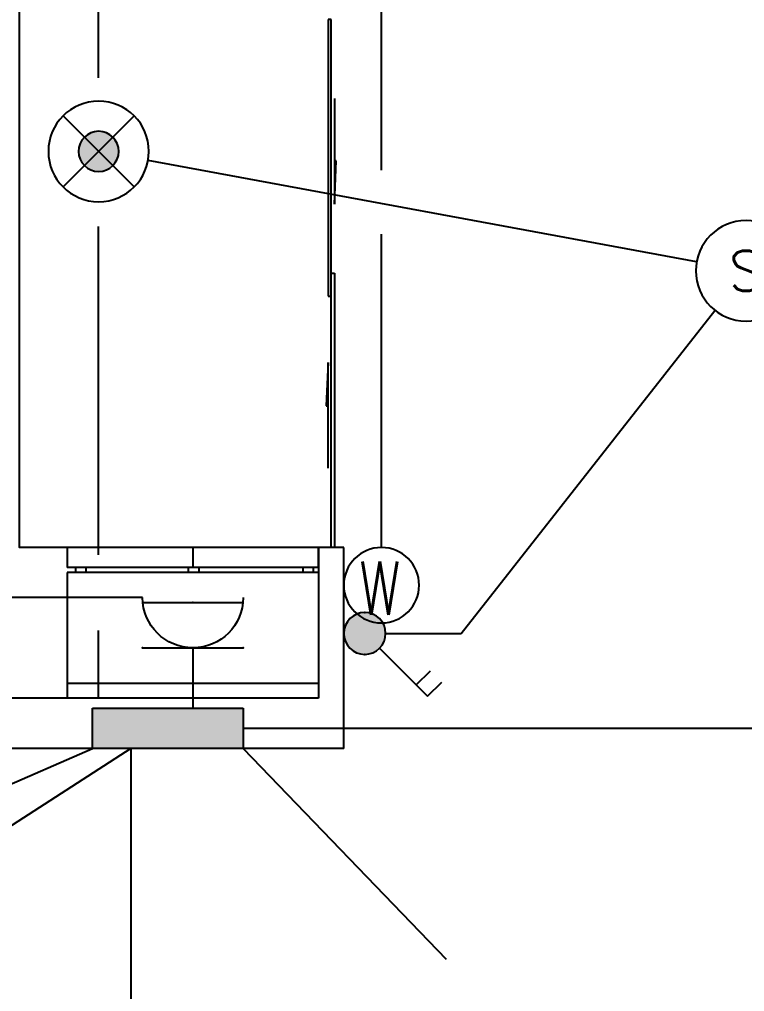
# Model space of a CAD drawing. Extents: x 4483434 to 4539506, y -104156 to -74067.
# Drawn here: x 4502388 to 4505272, y -88775 to -84908 of the extents above; entities that cross this region are included whole.
import ezdxf
from ezdxf.enums import TextEntityAlignment as Align

# ---------------------------------------------------------------- set-up
doc = ezdxf.new("R2010")
doc.units = 0
doc.header["$LTSCALE"] = 1000
doc.header["$MEASUREMENT"] = 0
for name, color, linetype in [('EQUIP-动力', 3, 'Continuous'), ('EQUIP-照明', 3, 'Continuous'), ('LAYER7', 7, 'Continuous'), ('LVTRY', 7, 'Continuous'), ('TEL_TEXT', 7, 'Continuous'), ('图层1', 7, 'Continuous'), ('图层2', 7, 'Continuous')]:
    doc.layers.add(name, color=color, linetype=linetype)
doc.styles.add('_TEL_ATTDEF', font='simplex.shx', dxfattribs={"width": 0.8, "height": 3, "bigfont": 'hztxt.shx'})
doc.styles.add('_TEL_DIM', font='SIMPLEX', dxfattribs={"width": 0.8, "height": 3.5, "bigfont": 'HZTXT'})
doc.styles.get("Standard").update_dxf_attribs({"font": 'gbenor.shx', "bigfont": 'gbcbig.shx'})

# ---------------------------------------------------------------- blocks, each defined once
blk = doc.blocks.new('YQB08137510')
at = {"layer": 'LVTRY'}
for p, q in [((500, 600), (-500, 600)), ((-500, 600), (-500, 520)), ((0, 600), (0, 520)), ((500, 520), (500, 600)), ((500, 520), (-500, 520)), ((-467.6, 520), (-467.6, 500)), ((-425.9, 520), (-425.9, 500)), ((-18.5, 520), (-18.5, 500)), ((23.2, 520), (23.2, 500)), ((437, 520), (437, 500)), ((478.7, 520), (478.7, 500)), ((500, 500), (-500, 500)), ((-500, 500), (-500, 0)), ((500, 500), (500, 0)), ((-500, 60), (500, 60)), ((500, 0), (-500, 0))]:
    blk.add_line(p, q, dxfattribs=at)
blk = doc.blocks.new('$equip$00001149')
for p, q in [((-0.3536, 0.3536), (0.3536, -0.3536)), ((0.3536, 0.3536), (-0.3536, -0.3536))]:
    blk.add_line(p, q)
for radius in [0.5, 0.2]:
    blk.add_circle((0, 0), radius)
for points in [[(0, 0.2), (0, 0.2), (-0.1, 0.1732), (0.1, 0.1732)], [(-0.1732, 0.1), (0.1732, 0.1), (-0.2, 0), (0.2, 0)], [(-0.1, 0.1732), (0.1, 0.1732), (-0.1732, 0.1), (0.1732, 0.1)], [(-0.1732, -0.1), (0.1732, -0.1), (-0.2, 0), (0.2, 0)], [(-0.1, -0.1732), (0.1, -0.1732), (-0.1732, -0.1), (0.1732, -0.1)], [(0, -0.2), (0, -0.2), (-0.1, -0.1732), (0.1, -0.1732)]]:
    blk.add_solid(points)
at = {"flags": 9}
blk.add_attdef('A', (0, 0), '', height=0.00002, dxfattribs=at)
blk = doc.blocks.new('$equip$00001838')
blk.add_circle((0, 0), 0.5)
at = {"color": 7, "style": '_TEL_DIM'}
blk.add_attdef('$TEXT$', text='', height=0.4, dxfattribs=at).set_placement((0, 0), align=Align.MIDDLE_CENTER)
at = {"color": 7, "style": '_TEL_DIM', "flags": 1}
blk.add_attdef('A', text='', height=0.00002, dxfattribs=at).set_placement((0, 0), align=Align.MIDDLE_CENTER)
blk = doc.blocks.new('$equip$00001963')
for p, q in [((0.1473, 0.3556), (0.625, 0.8333)), ((0.625, 0.8333), (0.7664, 0.6919)), ((0.5119, 0.7202), (0.6533, 0.5788))]:
    blk.add_line(p, q)
blk.add_circle((0, 0.2083), 0.2083)
for p in [(0, 0.4167), (-0.2083, 0.2083), (0.2083, 0.2083), (0, 0)]:
    blk.add_point(p)
for points in [[(-0.1042, 0.3888), (0.1042, 0.3888), (-0.1804, 0.3125), (0.1804, 0.3125)], [(0, 0.4167), (0, 0.4167), (-0.1042, 0.3888), (0.1042, 0.3888)], [(-0.1804, 0.3125), (0.1804, 0.3125), (-0.2083, 0.2083), (0.2083, 0.2083)], [(-0.1804, 0.1042), (0.1804, 0.1042), (-0.2083, 0.2083), (0.2083, 0.2083)], [(-0.1042, 0.0279), (0.1042, 0.0279), (-0.1804, 0.1042), (0.1804, 0.1042)], [(0, 0), (0, 0), (-0.1042, 0.0279), (0.1042, 0.0279)]]:
    blk.add_solid(points)
at = {"layer": 'TEL_TEXT', "style": '_TEL_DIM', "flags": 1}
blk.add_attdef('A', text='', height=0.00002, dxfattribs=at).set_placement((0, 0), align=Align.MIDDLE_CENTER)
blk = doc.blocks.new('$equip$00001238')
for p, q in [((0.4975, 0.95), (-0.4975, 0.95)), ((0.5, 0.5), (-0.5, 0.5)), ((0, 0.5), (0, 0))]:
    blk.add_line(p, q)
blk.add_arc((0, 1), 0.5, 180, 0)
for p in [(0, 0.95), (-0.5, 0.5), (0.5, 0.5), (0, 0)]:
    blk.add_point(p)
at = {"flags": 9}
blk.add_attdef('A', (0, 0), '', height=0.00002, dxfattribs=at)
blk = doc.blocks.new('A$C361F19FE')
at = {"layer": '图层2', "color": 3}
blk.add_circle((150, 150), 150, dxfattribs=at)
at = {"layer": 'TEL_TEXT', "style": '_TEL_DIM', "width": 0.752941}
blk.add_text('W', height=212.5, dxfattribs=at).set_placement((74.1, 31.6))
blk = doc.blocks.new('$DorLib2D$00000131')
at = {"color": 0, "linetype": 'Continuous'}
for p, q in [((0.15, 0.125), (0.2319, 0.1973)), ((0.2319, 0.1973), (0.2319, 0.125)), ((-0.5, 0.125), (-0.5, 0)), ((0.0192, 0.125), (-0.5, 0.125)), ((0.0192, 0), (0.0192, 0.125)), ((0.35, 0.125), (0.15, 0.125)), ((-0.5, 0), (0.0192, 0)), ((-0.024, 0), (0.5, 0)), ((-0.024, -0.125), (-0.024, 0)), ((0.5, 0), (0.5, -0.125)), ((-0.35, -0.125), (-0.15, -0.125)), ((-0.2319, -0.1973), (-0.2319, -0.125)), ((-0.15, -0.125), (-0.2319, -0.1973)), ((0.5, -0.125), (-0.024, -0.125))]:
    blk.add_line(p, q, dxfattribs=at)

msp = doc.modelspace()

# ---------------------------------------------------------------- hatches: boundary and pattern name
at = {"layer": 'LAYER7'}
msp.add_hatch(color=7, dxfattribs=at).paths.add_polyline_path([(4502678, -87807.8), (4502678, -87647.8), (4503278, -87647.8), (4503278, -87807.8)])

# ---------------------------------------------------------------- linework, layer by layer
at = {"color": 7}
for p, q in [((4503678, -87007.8), (4503578, -87007.8)), ((4503578, -87007.8), (4503578, -87607.8)), ((4503678, -87807.8), (4503678, -87007.8)), ((4503578, -87607.8), (4501828, -87607.8)), ((4503678, -87807.8), (4501628, -87807.8))]:
    msp.add_line(p, q, dxfattribs=at)
msp.add_lwpolyline([(4503578, -87007.8), (4502388, -87007.8), (4502388, -83857.8), (4503578, -83857.8)], dxfattribs=at)
at = {"layer": 'LAYER7', "color": 7}
for p, q in [((4502678, -87807.8), (4502678, -87647.8)), ((4502678, -87647.8), (4503278, -87647.8)), ((4503278, -87647.8), (4503278, -87807.8)), ((4503278, -87807.8), (4502678, -87807.8))]:
    msp.add_line(p, q, dxfattribs=at)
at = {"layer": '图层1', "color": 4}
for p, q in [((4503828, -85507.5), (4503828, -84146.1)), ((4502703, -85140.1), (4502703, -84415.7)), ((4505081.3, -85871.5), (4502899.7, -85469.1)), ((4502703, -87038.1), (4502703, -85731.7)), ((4503828, -87008.5), (4503828, -85762.3)), ((4504145.4, -87350.3), (4505154.5, -86065.1)), ((4502878, -87207.8), (4502208, -87207.8)), ((4502703, -87607.8), (4502703, -87338.2)), ((4503844.7, -87350.3), (4504145.4, -87350.3)), ((4503078, -87607.8), (4503078, -87647.8)), ((4503278, -87727.8), (4506984.5, -87727.8)), ((4502831, -87807.8), (4501669.7, -88557.8)), ((4501851.3, -88168.8), (4502678, -87807.8)), ((4502831, -87807.8), (4502831, -89407.5)), ((4503278, -87807.8), (4504085.7, -88646))]:
    msp.add_line(p, q, dxfattribs=at)

# ---------------------------------------------------------------- block references
at = {"color": 7, "xscale": -2100, "yscale": 100, "zscale": 100, "rotation": 270}
msp.add_blockref('$DorLib2D$00000131', (4503628, -85957.8), dxfattribs=at)
at = {"color": 7}
msp.add_blockref('YQB08137510', (4503078, -87607.8), dxfattribs=at)
at = {"layer": 'EQUIP-动力', "color": 4, "xscale": -400, "yscale": 400, "zscale": 400}
msp.add_blockref('$equip$00001238', (4503078, -87607.8), dxfattribs=at)
at = {"layer": 'EQUIP-照明', "color": 4, "xscale": -400, "yscale": 400, "zscale": 400}
msp.add_blockref('$equip$00001149', (4502703, -85432.8), dxfattribs=at)
at = {"layer": 'EQUIP-照明', "color": 4}
ref = msp.add_blockref('$equip$00001838', (4505278, -85907.8), dxfattribs=dict(at, xscale=-400, yscale=400, zscale=400))
ref.add_attrib('$TEXT$', 'S', dxfattribs={"layer": '0', "color": 7, "height": 160, "style": '_TEL_ATTDEF'}).set_placement((4505278, -85907.8), align=Align.MIDDLE_CENTER)
at = {"layer": 'EQUIP-照明', "color": 4, "xscale": -400, "yscale": 400, "zscale": 400, "rotation": 180}
msp.add_blockref('$equip$00001963', (4503761.3, -87266.9), dxfattribs=at)
at = {"layer": '图层2', "color": 4, "xscale": -1}
msp.add_blockref('A$C361F19FE', (4503978, -87308.5), dxfattribs=at)

doc.saveas('drawing.dxf')
